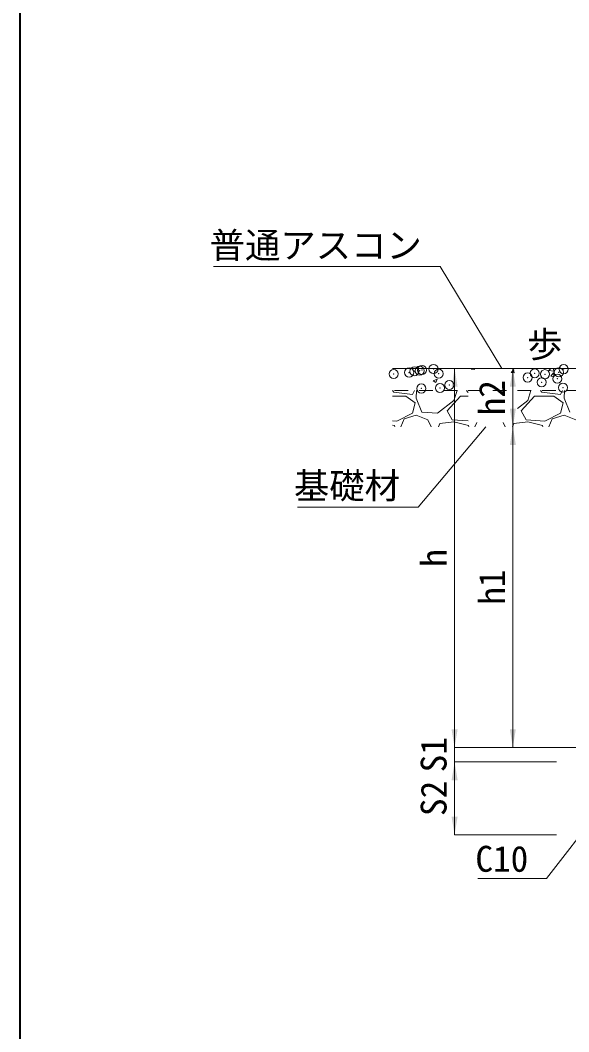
# Model space of a CAD drawing. Units: millimetres, scale not verified. Extents: x 14445 to 39803, y 612 to 10010.
# Drawn here: x 33490 to 34243, y 5561 to 6949 of the extents above; entities that cross this region are included whole.
import ezdxf
from ezdxf.enums import TextEntityAlignment as Align

# ---------------------------------------------------------------- set-up
doc = ezdxf.new("R2010")
doc.units = ezdxf.units.MM
doc.header["$LTSCALE"] = 25
doc.header["$PDMODE"] = 32
doc.header["$PDSIZE"] = 12.5
doc.linetypes.add('USER3', pattern=[1.35, 0.75, -0.6])
for name, color, linetype, lineweight in [('ハッチング', 7, 'Continuous', 5), ('図枠', 7, 'Continuous', 5), ('基礎', 7, 'Continuous', 13), ('寸法線', 7, 'Continuous', 13), ('引出線', 4, 'Continuous', 13)]:
    doc.layers.add(name, color=color, linetype=linetype, lineweight=lineweight)
doc.layers.add('文字', color=7, linetype='Continuous')
doc.styles.add('ＭＳ ゴシック', font='')
doc.styles.get('ＭＳ ゴシック').set_extended_font_data('MS Gothic')

# ---------------------------------------------------------------- blocks, each defined once
blk = doc.blocks.new('filled_arrow')
at = {"color": 0, "linetype": 'Continuous', "lineweight": -2}
blk.add_solid([(7.5, 1.25), (0, 0), (7.5, -1.25)], dxfattribs=at)

msp = doc.modelspace()

# ---------------------------------------------------------------- linework, layer by layer
at = {"layer": 'ハッチング'}
for p, q in [((34109.37, 6470.42), (34110, 6471.17)), ((34113.74, 6469.98), (34113.52, 6471.17)), ((34216.03, 6468.48), (34218.61, 6471.17)), ((34222.76, 6467.43), (34222.33, 6471.17)), ((34233.29, 6471.17), (34234.48, 6470.37)), ((34234.48, 6470.37), (34234.75, 6471.17)), ((34109.37, 6470.41), (34113.93, 6470.02)), ((34164.03, 6465.64), (34167.7, 6470.01)), ((34164.03, 6465.63), (34168.58, 6465.23)), ((34168.39, 6465.2), (34167.51, 6469.98)), ((34216, 6468.55), (34222.78, 6467.5)), ((34218.68, 6460.85), (34222.36, 6465.23)), ((34218.68, 6460.85), (34223.24, 6460.45)), ((34223.05, 6460.42), (34222.17, 6465.19)), ((34057.15, 6454.45), (34060.94, 6451.89)), ((34057.17, 6454.49), (34062.51, 6456.54)), ((34060.94, 6451.89), (34062.49, 6456.5)), ((34001.37, 6433.56), (34019.4, 6433.56)), ((34001.45, 6441.17), (34003.14, 6438.64)), ((34003.14, 6438.64), (34028.54, 6435.59)), ((34019.4, 6433.56), (34032.6, 6424.42)), ((34028.54, 6435.59), (34031.64, 6441.17)), ((34034.13, 6441.17), (34033.62, 6430.51)), ((34033.62, 6430.51), (34041.75, 6411.21)), ((34076.29, 6413.24), (34094.58, 6433.56)), ((34085.44, 6427.47), (34089.82, 6441.17)), ((34094.58, 6433.56), (34105.26, 6433.56)), ((34103.05, 6441.17), (34104.74, 6438.64)), ((34104.74, 6438.64), (34105.26, 6438.58)), ((34177.89, 6413.24), (34196.18, 6433.56)), ((34187.04, 6427.47), (34191.42, 6441.17)), ((34196.18, 6433.56), (34222.6, 6433.56)), ((34204.65, 6441.17), (34206.34, 6438.64)), ((34206.34, 6438.64), (34231.74, 6435.59)), ((34222.6, 6433.56), (34235.8, 6424.42)), ((34231.74, 6435.59), (34234.84, 6441.17)), ((34237.33, 6441.17), (34236.82, 6430.51)), ((34236.82, 6430.51), (34244.95, 6411.21)), ((34032.6, 6424.42), (34028.54, 6410.19)), ((34063.08, 6410.19), (34085.44, 6427.47)), ((34172.74, 6416.42), (34187.04, 6427.47)), ((34235.8, 6424.42), (34231.74, 6410.19)), ((34028.54, 6410.19), (34007.2, 6399.02)), ((34012.69, 6391.17), (34017.36, 6402.07)), ((34017.36, 6402.07), (34033.62, 6407.15)), ((34033.62, 6407.15), (34049.88, 6401.05)), ((34041.75, 6411.21), (34063.08, 6410.19)), ((34083.4, 6401.05), (34076.29, 6413.24)), ((34185, 6401.05), (34177.89, 6413.24)), ((34231.74, 6410.19), (34210.4, 6399.02)), ((34215.89, 6391.17), (34220.56, 6402.07)), ((34220.56, 6402.07), (34236.82, 6407.15)), ((34236.82, 6407.15), (34253.08, 6401.05)), ((34007.2, 6399.02), (34001.37, 6399.48)), ((34004.16, 6392.92), (34001.37, 6393.62)), ((34004.51, 6391.17), (34004.16, 6392.92)), ((34049.88, 6401.05), (34054.44, 6391.17)), ((34064.33, 6391.17), (34066.13, 6395.97)), ((34085.44, 6398), (34066.13, 6395.97)), ((34105.26, 6399.3), (34083.4, 6401.05)), ((34105.76, 6392.92), (34085.44, 6398)), ((34106.11, 6391.17), (34105.76, 6392.92)), ((34114.29, 6391.17), (34116.98, 6397.43)), ((34153.15, 6397.43), (34156.04, 6391.17)), ((34165.93, 6391.17), (34167.73, 6395.97)), ((34187.04, 6398), (34167.73, 6395.97)), ((34210.4, 6399.02), (34185, 6401.05)), ((34207.36, 6392.92), (34187.04, 6398)), ((34207.71, 6391.17), (34207.36, 6392.92))]:
    msp.add_line(p, q, dxfattribs=at)
for p in [(34024.12, 6465.83), (34031.38, 6467.35), (34038.5, 6468.25), (34041.86, 6469.26), (34057.58, 6470.76), (34229.65, 6466), (34236.19, 6470.45), (34002.74, 6463.9), (34064.8, 6464.11), (34186.83, 6458.95), (34196.62, 6464.73), (34205.99, 6452.4), (34210.57, 6463.49), (34227.51, 6457.23), (34040.94, 6443.9), (34066.39, 6444.51), (34079.43, 6448.78), (34235.27, 6445.08)]:
    msp.add_point(p, dxfattribs=at)
at = {"layer": '図枠', "lineweight": 40}
msp.add_line((33490.03, 1280.04), (33490.03, 8155.04), dxfattribs=at)
at = {"layer": '基礎'}
msp.add_line((34463.87, 6471.17), (34001.37, 6471.17), dxfattribs=at)
at = {"layer": '基礎', "linetype": 'USER3'}
msp.add_line((34461.62, 6441.17), (34001.37, 6441.17), dxfattribs=at)
at = {"layer": '寸法線'}
for p, q in [((34086.51, 5951.17), (34086.51, 6471.17)), ((34166.51, 6391.17), (34166.51, 6471.17)), ((34166.51, 5951.17), (34166.51, 6391.17)), ((34086.51, 6001.17), (34086.51, 5881.17)), ((34326.37, 5951.17), (34086.51, 5951.17)), ((34326.37, 5951.17), (34086.51, 5951.17)), ((34326.37, 5951.17), (34166.51, 5951.17)), ((34226.37, 5931.17), (34086.51, 5931.17)), ((34086.51, 5931.17), (34086.51, 5831.17)), ((34226.37, 5931.17), (34086.51, 5931.17)), ((34226.37, 5831.17), (34086.51, 5831.17))]:
    msp.add_line(p, q, dxfattribs=at)
at = {"layer": '引出線'}
for points in [[(34151.61, 6471.17), (34066.51, 6611.17), (33755.22, 6611.17)], [(34129.44, 6391.17), (34036.51, 6281.17), (33870.65, 6281.17)], [(34356.37, 5956.17), (34212.7, 5771.02), (34118.42, 5771.02)]]:
    msp.add_lwpolyline(points, dxfattribs=at)

# ---------------------------------------------------------------- block references
at = {"layer": '寸法線', "xscale": 3.33, "yscale": 3.33}
for p, rotation in [((34086.51, 6471.17), 270), ((34166.51, 6471.17), 270), ((34166.51, 6391.17), 90), ((34166.51, 6391.17), 270), ((34086.51, 5951.17), 90), ((34086.51, 5951.17), 90), ((34166.51, 5951.17), 90), ((34086.51, 5931.17), 270), ((34086.51, 5931.17), 270), ((34086.51, 5831.17), 90)]:
    msp.add_blockref('filled_arrow', p, dxfattribs=dict(at, rotation=rotation))
at = {"layer": '引出線', "xscale": 0.133, "yscale": 0.133}
for p, rotation in [((34151.61, 6471.17), 121.3), ((34129.44, 6391.17), 229.8)]:
    msp.add_blockref('filled_arrow', p, dxfattribs=dict(at, rotation=rotation))

# ---------------------------------------------------------------- texts
at = {"layer": '寸法線', "style": 'ＭＳ ゴシック'}
for s, p in [('h2', (34137.76, 6431.17)), ('h', (34057.76, 6211.17)), ('h1', (34137.76, 6171.17)), ('S1', (34057.76, 5941.17)), ('S2', (34057.76, 5881.17))]:
    msp.add_text(s, height=35.6, rotation=90, dxfattribs=at).set_placement(p, align=Align.MIDDLE_CENTER)
at = {"layer": '引出線', "style": 'ＭＳ ゴシック'}
for s, p in [('普通アスコン', (34041.51, 6658.26)), ('基礎材', (34011.51, 6328.26)), ('C10', (34187.7, 5816.02))]:
    msp.add_text(s, height=35.6, dxfattribs=at).set_placement(p, align=Align.TOP_RIGHT)
at = {"layer": '文字', "style": 'ＭＳ ゴシック'}
msp.add_text('歩 道', height=35.6, dxfattribs=at).set_placement((34246.7, 6504.46), align=Align.MIDDLE_CENTER)

doc.saveas('drawing.dxf')
